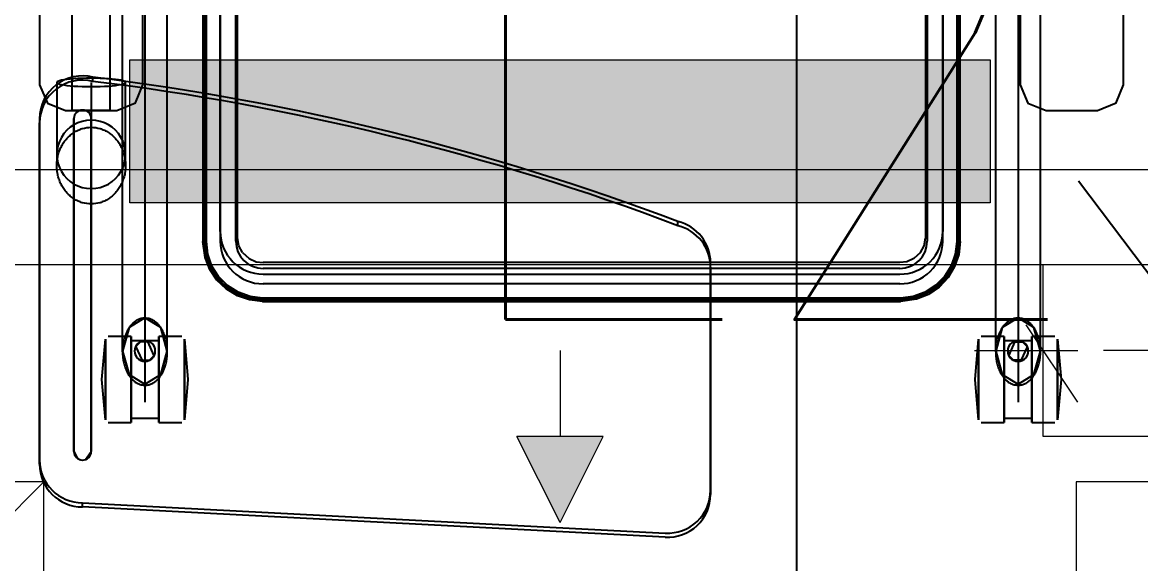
# Model space of a CAD drawing. Header units: millimetres. Extents: x -92759 to 184353, y -15225 to 86714.
# Drawn here: x 70182 to 70832, y 63168 to 63483 of the extents above; entities that cross this region are included whole.
import ezdxf

# ---------------------------------------------------------------- set-up
doc = ezdxf.new("R2010")
doc.units = ezdxf.units.MM
doc.linetypes.add('IDA - Center 2', pattern=[1950, 450, -300, 900, -300])
for name, color, linetype in [('0-1', 9, 'Continuous'), ('A-_FURT----_E', 9, 'Continuous'), ('A-PATT-CONC', 8, 'Continuous'), ('E-legend', 1, 'Continuous'), ('E-LIGHT----E', 1, 'Continuous'), ('M-_SANIFIXR_E', 9, 'Continuous'), ('M-ACMV_FCU', 5, 'Continuous'), ('PDF_M-_ACON----_E-N', 7, 'Continuous')]:
    doc.layers.add(name, color=color, linetype=linetype)
for name, color, linetype, lineweight in [('HFI 9MM FPB', 94, 'Continuous', 5), ('M-ACMV_FCU-1', 86, 'Continuous', 9), ('M-ACMV_VCD', 7, 'Continuous', 25)]:
    doc.layers.add(name, color=color, linetype=linetype, lineweight=lineweight)
doc.styles.add('Simplex', font='simplex_.ttf', dxfattribs={"width": 0.7, "height": 450})

# ---------------------------------------------------------------- blocks, each defined once
blk = doc.blocks.new('SIGMUND-LR R_ 2020 - SIGMUND-LR R_ 2020-8582791-2ND STOREY Copy 1')
for p, q in [((105, -480.26), (105, -119.74)), ((525, -119.74), (525, -480.26)), ((94.93, -125.62), (94.93, -486.14)), ((95, -123.7), (95, -484.22)), ((95.93, -125.37), (95.93, -485.89)), ((95.93, -485.89), (95.93, -125.37)), ((96.93, -486.14), (96.93, -125.62)), ((105, -125.37), (105, -485.89)), ((114.07, -485.89), (114.07, -125.37)), ((115, -484.22), (115, -123.7)), ((515, -123.7), (515, -484.22)), ((515.93, -125.37), (515.93, -485.89)), ((525, -485.89), (525, -125.37)), ((533.07, -125.62), (533.07, -486.14)), ((534.07, -485.89), (534.07, -125.37)), ((534.07, -125.37), (534.07, -485.89)), ((535, -484.22), (535, -123.7)), ((535.07, -486.14), (535.07, -125.62)), ((0, -205), (0, -395)), ((60, -395), (60, -205)), ((570, -205), (570, -395)), ((630, -395), (630, -205)), ((61.25, -246.08), (61.25, -579.49)), ((568.75, -246.08), (568.75, -579.49)), ((19, -410), (19, -295)), ((41, -410), (41, -295)), ((95.93, -339.84), (95.93, -488.18)), ((534.07, -488.18), (534.07, -339.84)), ((10, -393.6), (10, -441.99)), ((30, -393.6), (30, -441.99)), ((31.03, -392.97), (31.03, -390.54)), ((50, -441.99), (50, -393.6)), ((0, -414.62), (0, -613.13)), ((15, -410), (45, -410)), ((20, -414.62), (20, -608.16)), ((20, -608.16), (20, -414.62)), ((30, -608.16), (30, -414.62)), ((30, -414.62), (30, -608.16)), ((585, -410), (615, -410)), ((0, -615.56), (0, -417.05)), ((10, -435.47), (10, -441.99)), ((30, -435.47), (30, -441.99)), ((50, -441.99), (50, -435.47)), ((371.03, -476.89), (371.03, -474.45)), ((105, -480.26), (105, -485.89)), ((525, -485.89), (525, -480.26)), ((95.93, -485.89), (95.93, -488.18)), ((534.07, -488.18), (534.07, -485.89)), ((500, -498.35), (130, -498.35)), ((390, -630.78), (390, -498.53)), ((500, -501.71), (130, -501.71)), ((130, -505.07), (500, -505.07)), ((390, -500.97), (390, -633.21)), ((500, -510.71), (130, -510.71)), ((129.58, -519.7), (500.42, -519.7)), ((500.41, -518.93), (129.59, -518.93)), ((130, -519.71), (500, -519.71)), ((130, -519.72), (500, -519.72)), ((129.57, -520.97), (500.43, -520.97)), ((36.25, -566.23), (38.25, -542.77)), ((38.25, -589.69), (38.25, -542.77)), ((38.25, -542.77), (38.25, -589.69)), ((53.25, -541.23), (39.79, -541.23)), ((53.25, -541.23), (53.25, -591.23)), ((53.25, -591.23), (53.25, -541.23)), ((61.25, -543.73), (53.25, -543.73)), ((53.25, -543.73), (53.25, -588.73)), ((53.25, -588.73), (53.25, -543.73)), ((69.25, -543.73), (61.25, -543.73)), ((82.71, -541.23), (69.25, -541.23)), ((69.25, -541.23), (69.25, -591.23)), ((69.25, -591.23), (69.25, -541.23)), ((69.25, -543.73), (69.25, -588.73)), ((69.25, -588.73), (69.25, -543.73)), ((84.25, -542.77), (86.25, -566.23)), ((84.25, -542.77), (84.25, -589.69)), ((84.25, -589.69), (84.25, -542.77)), ((543.75, -566.23), (545.75, -542.77)), ((545.75, -589.69), (545.75, -542.77)), ((545.75, -542.77), (545.75, -589.69)), ((560.75, -541.23), (547.29, -541.23)), ((560.75, -591.23), (560.75, -541.23)), ((560.75, -541.23), (560.75, -591.23)), ((568.75, -543.73), (560.75, -543.73)), ((560.75, -588.73), (560.75, -543.73)), ((560.75, -543.73), (560.75, -588.73)), ((576.75, -543.73), (568.75, -543.73)), ((590.21, -541.23), (576.75, -541.23)), ((576.75, -591.23), (576.75, -541.23)), ((576.75, -541.23), (576.75, -591.23)), ((576.75, -588.73), (576.75, -543.73)), ((576.75, -543.73), (576.75, -588.73)), ((591.75, -542.77), (593.75, -566.23)), ((591.75, -542.77), (591.75, -589.69)), ((591.75, -589.69), (591.75, -542.77)), ((38.25, -589.69), (36.25, -566.23)), ((86.25, -566.23), (84.25, -589.69)), ((545.75, -589.69), (543.75, -566.23)), ((593.75, -566.23), (591.75, -589.69)), ((39.79, -591.23), (53.25, -591.23)), ((53.25, -588.73), (69.25, -588.73)), ((69.25, -591.23), (82.71, -591.23)), ((547.29, -591.23), (560.75, -591.23)), ((560.75, -588.73), (576.75, -588.73)), ((576.75, -591.23), (590.21, -591.23)), ((0, -613.13), (0, -615.56)), ((390, -633.21), (390, -630.78)), ((25, -637.94), (363.69, -655.56)), ((25, -640.38), (25, -637.94)), ((363.69, -657.99), (25, -640.38))]:
    blk.add_line(p, q)
at = {"flags": 128}
for points in [[(48.25, -550.14), (48.25, -401.25), (48.25, -246.08)], [(74.25, -550.14), (74.25, -401.25), (74.25, -246.08)], [(555.75, -550.14), (555.75, -401.25), (555.75, -246.08)], [(581.75, -550.14), (581.75, -401.25), (581.75, -246.08)], [(0, -395), (4.52, -405.73), (15, -410)], [(45, -410), (55.73, -405.48), (60, -395)], [(570, -395), (574.52, -405.73), (585, -410)], [(615, -410), (625.73, -405.48), (630, -395)], [(30, -410), (22.22, -410), (19, -410), (22.22, -410), (30, -410)], [(30, -410), (37.78, -410), (41, -410), (37.78, -410), (30, -410)], [(129.57, -520.97), (122.07, -520.07), (114.95, -517.6), (108.52, -513.68), (103.09, -508.48), (98.91, -502.26), (96.16, -495.29), (94.93, -486.14)], [(95, -484.22), (95.81, -491.81), (98.2, -499.06), (102.06, -505.62), (107.22, -511.18), (113.42, -515.49), (120.36, -518.35), (130, -519.72)], [(129.59, -518.93), (122.31, -518.03), (115.41, -515.57), (109.23, -511.65), (104.07, -506.49), (100.19, -500.34), (97.77, -493.49), (96.93, -486.14)], [(117.87, -492.52), (115.74, -488.59), (115, -484.22)], [(500, -519.72), (507.42, -518.92), (514.5, -516.54), (520.91, -512.69), (526.38, -507.56), (530.65, -501.37), (533.54, -494.38), (535, -484.22)], [(533.07, -486.14), (532.26, -493.34), (529.88, -500.19), (526.03, -506.36), (520.91, -511.55), (514.75, -515.49), (507.87, -517.99), (500.41, -518.93)], [(535.07, -486.14), (534.26, -493.57), (531.88, -500.66), (528.03, -507.08), (522.88, -512.54), (516.67, -516.79), (509.69, -519.62), (500.43, -520.97)], [(512.13, -492.52), (514.26, -488.59), (515, -484.22)], [(117.87, -492.52), (121.74, -496), (125.89, -497.81), (130, -498.35)], [(512.13, -492.52), (508.26, -496), (504.11, -497.81), (500, -498.35)], [(129.58, -519.7), (122.86, -519.03), (116.43, -517.18), (110.53, -514.22), (105.4, -510.28), (101.23, -505.51), (98.19, -500.09)], [(531.81, -500.09), (528.77, -505.51), (524.6, -510.28), (519.47, -514.22), (513.57, -517.18), (507.14, -519.03), (500.42, -519.7)], [(61.25, -530.53), (52.06, -536.16), (48.25, -549.73), (52.06, -563.31), (61.25, -568.93)], [(61.25, -568.93), (70.44, -563.31), (74.25, -549.73), (70.44, -536.16), (61.25, -530.53)], [(568.75, -530.53), (559.56, -536.16), (555.75, -549.73), (559.56, -563.31), (568.75, -568.93)], [(568.75, -568.93), (577.94, -563.31), (581.75, -549.73), (577.94, -536.16), (568.75, -530.53)], [(38.25, -589.69), (38.25, -585.09), (38.25, -573.09), (38.25, -558.39), (38.25, -546.78), (38.25, -542.77)], [(38.25, -542.77), (38.25, -547.37), (38.25, -559.38), (38.25, -574.07), (38.25, -585.69), (38.25, -589.69)], [(66.49, -552.15), (63.15, -544.62), (58.6, -544.48), (56.14, -546.96), (56.01, -547.31)], [(84.25, -542.77), (84.25, -547.37), (84.25, -559.38), (84.25, -574.07), (84.25, -585.69), (84.25, -589.69)], [(84.25, -589.69), (84.25, -585.09), (84.25, -573.09), (84.25, -558.39), (84.25, -546.78), (84.25, -542.77)], [(545.75, -589.69), (545.75, -585.09), (545.75, -573.09), (545.75, -558.39), (545.75, -546.78), (545.75, -542.77)], [(545.75, -542.77), (545.75, -547.37), (545.75, -559.38), (545.75, -574.07), (545.75, -585.69), (545.75, -589.69)], [(563.51, -552.15), (566.85, -544.62), (571.4, -544.48), (573.86, -546.96), (573.99, -547.31)], [(591.75, -542.77), (591.75, -547.37), (591.75, -559.38), (591.75, -574.07), (591.75, -585.69), (591.75, -589.69)], [(591.75, -589.69), (591.75, -585.09), (591.75, -573.09), (591.75, -558.39), (591.75, -546.78), (591.75, -542.77)], [(56.01, -547.31), (59.35, -554.85), (63.9, -554.99), (66.36, -552.51), (66.49, -552.15)], [(573.99, -547.31), (570.65, -554.85), (566.1, -554.99), (563.64, -552.51), (563.51, -552.15)], [(20, -608.16), (22.08, -612.23), (24.01, -613.06), (24.98, -613.16), (25.16, -613.16), (26.78, -612.83), (30, -608.16)]]:
    blk.add_lwpolyline(points, dxfattribs=at)
for centre, start, end in [((61.25, -549.73), 360, 180), ((61.25, -549.73), 0, 180), ((568.75, -549.73), 0, 180), ((568.75, -549.73), 0, 180), ((61.25, -549.73), 180, 360), ((61.25, -549.73), 180, 0), ((568.75, -549.73), 180, 0), ((568.75, -549.73), 180, 0)]:
    blk.add_arc(centre, 6, start, end)
for centre, major_axis, ratio, start_param, end_param in [((25, -414.62), (25, 0), 0.992546, 1.327078, 3.141593), ((25, -417.05), (-25, 0), 0.992546, 4.468671, 6.283185), ((30, -393.6), (20, 0), 0.121869, 1.570796, 4.712389), ((30, -393.6), (-20, 0), 0.121869, 1.570796, 4.712389), ((-148.78, -1828.79), (1460.17, 0), 0.992546, 1.206818, 1.447338), ((-148.78, -1831.23), (1460.17, 0), 0.992546, 1.206818, 1.447338), ((30, -435.47), (-20, 0), 0.992546, 4.712389, 7.853982), ((25, -414.62), (-5, 0), 0.992546, 4.712389, 6.283185), ((25, -414.62), (-5, 0), 0.992546, 3.141593, 4.712389), ((30, -435.47), (-20, 0), 0.992546, 1.570796, 4.712389), ((365, -498.53), (25, 0), 0.992546, 0, 1.327078), ((130, -480.26), (25, 0), 0.992546, 3.141593, 4.712389), ((365, -500.97), (25, 0), 0.992546, 0, 1.327078), ((500, -480.26), (-25, 0), 0.992546, 1.570796, 3.141593), ((130, -485.89), (34.07, 0), 0.992546, 3.141593, 4.700031), ((130, -485.89), (34.07, 0), 0.992546, 3.141593, 4.700031), ((130, -485.89), (25, 0), 0.992546, 3.141593, 4.712389), ((130, -485.89), (15.93, 0), 0.992546, 3.141593, 4.712389), ((500, -485.89), (15.93, 0), 0.992546, 4.712389, 6.283185), ((500, -485.89), (-25, 0), 0.992546, 1.570796, 3.141593), ((500, -485.89), (34.07, 0), 0.992546, 4.724747, 6.283185), ((500, -485.89), (34.07, 0), 0.992546, 4.724747, 6.283185), ((130, -488.18), (34.07, 0), 0.992546, 3.141593, 3.356938), ((500, -488.18), (34.07, 0), 0.992546, 6.06784, 6.283185), ((130, -485.89), (34.07, 0), 0.992546, 4.700031, 4.712389), ((500, -485.89), (-34.07, 0), 0.992546, 1.570796, 1.583154), ((25, -608.16), (-5, 0), 0.992546, 0, 1.570796), ((25, -608.16), (-5, 0), 0.992546, 1.570796, 3.141593), ((25, -613.13), (25, 0), 0.992546, 3.141593, 4.712389), ((25, -615.56), (25, 0), 0.992546, 3.141593, 4.712389), ((365, -630.78), (25, 0), 0.992546, 4.660029, 6.283185), ((365, -633.21), (-25, 0), 0.992546, 1.518436, 3.141593)]:
    blk.add_ellipse(centre, major_axis=major_axis, ratio=ratio, start_param=start_param, end_param=end_param)
for points, knots in [([(30, -464.27), (28.25, -464.27), (25.64, -463.89), (22.32, -462.63), (19.97, -461.34), (18.15, -459.99), (16.8, -458.75), (15.53, -457.43), (14.09, -455.59), (12.87, -453.56), (12.05, -451.86), (11.51, -450.52), (11.05, -449.15), (10.67, -447.76), (10.37, -446.34), (10.16, -444.9), (10.03, -443.44), (9.99, -441.99), (10.03, -440.54), (10.16, -439.07), (10.37, -437.63), (10.67, -436.21), (11.05, -434.82), (11.51, -433.45), (12.05, -432.11), (12.67, -430.83), (13.36, -429.6), (14.38, -428.01), (15.53, -426.54), (16.8, -425.22), (18.15, -423.98), (19.97, -422.63), (22.32, -421.34), (25.64, -420.08), (28.25, -419.7), (30, -419.7)], [0, 0, 0, 0, 0.083333, 0.125, 0.166667, 0.208333, 0.229167, 0.25, 0.291667, 0.333333, 0.354167, 0.375, 0.395833, 0.416667, 0.4375, 0.458333, 0.479167, 0.5, 0.520833, 0.541667, 0.5625, 0.583333, 0.604167, 0.625, 0.645833, 0.666667, 0.6875, 0.708333, 0.75, 0.770833, 0.791667, 0.833333, 0.875, 0.916667, 1, 1, 1, 1]), ([(30, -419.7), (31.75, -419.7), (34.36, -420.08), (37.68, -421.34), (40.03, -422.63), (41.85, -423.98), (43.2, -425.22), (44.47, -426.54), (45.91, -428.38), (47.13, -430.41), (47.95, -432.11), (48.49, -433.45), (48.95, -434.82), (49.33, -436.21), (49.63, -437.63), (49.84, -439.07), (49.97, -440.54), (50.01, -441.99), (49.97, -443.44), (49.84, -444.9), (49.63, -446.34), (49.33, -447.76), (48.95, -449.15), (48.49, -450.52), (47.95, -451.86), (47.33, -453.14), (46.64, -454.37), (45.62, -455.96), (44.47, -457.43), (43.2, -458.75), (41.85, -459.99), (40.03, -461.34), (37.68, -462.63), (34.36, -463.89), (31.75, -464.27), (30, -464.27)], [0, 0, 0, 0, 0.083333, 0.125, 0.166667, 0.208333, 0.229167, 0.25, 0.291667, 0.333333, 0.354167, 0.375, 0.395833, 0.416667, 0.4375, 0.458333, 0.479167, 0.5, 0.520833, 0.541667, 0.5625, 0.583333, 0.604167, 0.625, 0.645833, 0.666667, 0.6875, 0.708333, 0.75, 0.770833, 0.791667, 0.833333, 0.875, 0.916667, 1, 1, 1, 1]), ([(500.42, -520.19), (500.42, -520.13), (500.42, -520.01), (500.42, -519.82), (500.41, -519.63), (500.41, -519.46), (500.41, -519.3), (500.41, -519.17), (500.41, -519.06), (500.41, -518.98), (500.41, -518.93), (500.41, -518.92), (500.41, -518.95), (500.41, -519.03), (500.41, -519.19), (500.42, -519.44), (500.42, -519.62), (500.42, -519.71)], [0, 0, 0, 0, 0.058824, 0.117647, 0.176471, 0.235294, 0.294118, 0.352941, 0.411765, 0.470588, 0.529412, 0.588235, 0.647059, 0.705882, 0.823529, 0.911765, 1, 1, 1, 1]), ([(500.42, -519.71), (500.42, -519.77), (500.42, -519.89), (500.43, -520.08), (500.43, -520.27), (500.43, -520.44), (500.43, -520.6), (500.43, -520.74), (500.43, -520.84), (500.43, -520.92), (500.43, -520.97), (500.43, -520.98), (500.43, -520.95), (500.43, -520.88), (500.43, -520.72), (500.42, -520.46), (500.42, -520.29), (500.42, -520.19)], [0, 0, 0, 0, 0.058824, 0.117647, 0.176471, 0.235294, 0.294118, 0.352941, 0.411765, 0.470588, 0.529412, 0.588235, 0.647059, 0.705882, 0.823529, 0.911765, 1, 1, 1, 1]), ([(61.25, -530.53), (60.49, -530.6), (59.03, -530.85), (57.38, -531.45), (56.32, -532.01), (55.73, -532.37), (54.88, -532.98), (53.7, -534.11), (52.67, -535.41), (52.1, -536.22), (51.91, -536.51), (51.62, -536.95), (51.03, -537.95), (50.26, -539.59), (49.6, -541.39), (49.13, -542.98), (48.7, -544.86), (48.21, -548.18), (48.2, -552.04), (48.69, -555.36), (49.11, -557.24), (49.52, -558.6), (50, -559.96), (50.55, -561.3), (51.19, -562.6), (51.74, -563.51), (52.15, -564.09), (52.42, -564.48), (52.93, -565.16), (53.71, -566.11), (54.57, -566.96), (55.3, -567.56), (55.88, -567.95), (56.47, -568.3), (57.29, -568.72), (58.8, -569.31), (60.24, -569.6), (61.25, -569.69)], [-1, -1, -1, -1, -0.958333, -0.916667, -0.895833, -0.885417, -0.875, -0.833333, -0.791667, -0.78125, -0.776042, -0.770833, -0.75, -0.708333, -0.666667, -0.638889, -0.611111, -0.555556, -0.444444, -0.388889, -0.361111, -0.333333, -0.305556, -0.277778, -0.25, -0.222222, -0.215278, -0.208333, -0.194444, -0.166667, -0.138889, -0.125, -0.111111, -0.097222, -0.083333, -0.055556, 0, 0, 0, 0]), ([(61.25, -569.69), (62.01, -569.62), (63.47, -569.37), (65.12, -568.78), (66.18, -568.22), (66.77, -567.86), (67.62, -567.25), (68.81, -566.13), (69.84, -564.82), (70.4, -564.02), (70.6, -563.73), (70.9, -563.28), (71.49, -562.28), (72.25, -560.64), (72.92, -558.83), (73.39, -557.24), (73.81, -555.36), (74.3, -552.04), (74.29, -548.18), (73.8, -544.86), (73.37, -542.98), (72.97, -541.61), (72.49, -540.26), (71.94, -538.93), (71.3, -537.63), (70.75, -536.73), (70.34, -536.14), (70.07, -535.75), (69.56, -535.07), (68.78, -534.13), (67.93, -533.27), (67.2, -532.67), (66.63, -532.28), (66.03, -531.93), (65.21, -531.51), (63.7, -530.91), (62.27, -530.62), (61.25, -530.53)], [-1, -1, -1, -1, -0.958333, -0.916667, -0.895833, -0.885417, -0.875, -0.833333, -0.791667, -0.78125, -0.776042, -0.770833, -0.75, -0.708333, -0.666667, -0.638889, -0.611111, -0.555556, -0.444444, -0.388889, -0.361111, -0.333333, -0.305556, -0.277778, -0.25, -0.222222, -0.215278, -0.208333, -0.194444, -0.166667, -0.138889, -0.125, -0.111111, -0.097222, -0.083333, -0.055556, 0, 0, 0, 0]), ([(568.75, -530.53), (567.99, -530.6), (566.53, -530.85), (564.88, -531.45), (563.82, -532.01), (563.23, -532.37), (562.38, -532.98), (561.2, -534.11), (560.17, -535.41), (559.6, -536.22), (559.41, -536.51), (559.12, -536.95), (558.53, -537.95), (557.76, -539.59), (557.1, -541.39), (556.63, -542.98), (556.2, -544.86), (555.71, -548.18), (555.7, -552.04), (556.19, -555.36), (556.61, -557.24), (557.02, -558.6), (557.5, -559.96), (558.05, -561.3), (558.69, -562.6), (559.24, -563.51), (559.65, -564.09), (559.92, -564.48), (560.43, -565.16), (561.21, -566.11), (562.07, -566.96), (562.8, -567.56), (563.38, -567.95), (563.97, -568.3), (564.79, -568.72), (566.3, -569.31), (567.74, -569.6), (568.75, -569.69)], [-1, -1, -1, -1, -0.958333, -0.916667, -0.895833, -0.885417, -0.875, -0.833333, -0.791667, -0.78125, -0.776042, -0.770833, -0.75, -0.708333, -0.666667, -0.638889, -0.611111, -0.555556, -0.444444, -0.388889, -0.361111, -0.333333, -0.305556, -0.277778, -0.25, -0.222222, -0.215278, -0.208333, -0.194444, -0.166667, -0.138889, -0.125, -0.111111, -0.097222, -0.083333, -0.055556, 0, 0, 0, 0]), ([(568.75, -569.69), (569.51, -569.62), (570.97, -569.37), (572.62, -568.78), (573.68, -568.22), (574.27, -567.86), (575.12, -567.25), (576.31, -566.13), (577.34, -564.82), (577.9, -564.02), (578.1, -563.73), (578.4, -563.28), (578.99, -562.28), (579.75, -560.64), (580.42, -558.83), (580.89, -557.24), (581.31, -555.36), (581.8, -552.04), (581.79, -548.18), (581.3, -544.86), (580.87, -542.98), (580.47, -541.61), (579.99, -540.26), (579.44, -538.93), (578.8, -537.63), (578.25, -536.73), (577.84, -536.14), (577.57, -535.75), (577.06, -535.07), (576.28, -534.13), (575.43, -533.27), (574.7, -532.67), (574.13, -532.28), (573.53, -531.93), (572.71, -531.51), (571.2, -530.91), (569.77, -530.62), (568.75, -530.53)], [-1, -1, -1, -1, -0.958333, -0.916667, -0.895833, -0.885417, -0.875, -0.833333, -0.791667, -0.78125, -0.776042, -0.770833, -0.75, -0.708333, -0.666667, -0.638889, -0.611111, -0.555556, -0.444444, -0.388889, -0.361111, -0.333333, -0.305556, -0.277778, -0.25, -0.222222, -0.215278, -0.208333, -0.194444, -0.166667, -0.138889, -0.125, -0.111111, -0.097222, -0.083333, -0.055556, 0, 0, 0, 0]), ([(67.25, -549.73), (67.25, -549.15), (67.08, -548.05), (66.48, -546.69), (65.66, -545.59), (64.01, -544.19), (62.42, -543.73), (61.25, -543.73)], [0, 0, 0, 0, 0.142857, 0.285714, 0.428571, 0.571429, 1, 1, 1, 1]), ([(574.75, -549.73), (574.75, -549.15), (574.58, -548.05), (573.98, -546.69), (573.16, -545.59), (571.51, -544.19), (569.92, -543.73), (568.75, -543.73)], [0, 0, 0, 0, 0.142857, 0.285714, 0.428571, 0.571429, 1, 1, 1, 1]), ([(55.25, -549.73), (55.25, -550.27), (55.36, -551.14), (55.76, -552.18), (56.07, -552.77), (56.44, -553.34), (57.01, -554.03), (57.88, -554.74), (58.91, -555.3), (60.43, -555.77), (62.07, -555.77), (63.59, -555.3), (64.79, -554.65), (65.58, -553.93), (66.08, -553.3), (66.37, -552.88), (66.67, -552.33), (66.95, -551.66), (67.19, -550.78), (67.25, -550.14), (67.25, -549.73)], [0, 0, 0, 0, 0.111111, 0.166667, 0.194444, 0.222222, 0.277778, 0.333333, 0.388889, 0.444444, 0.555556, 0.611111, 0.666667, 0.75, 0.770833, 0.791667, 0.833333, 0.875, 0.916667, 1, 1, 1, 1]), ([(562.75, -549.73), (562.75, -550.27), (562.86, -551.14), (563.26, -552.18), (563.57, -552.77), (563.94, -553.34), (564.52, -554.03), (565.67, -554.98), (567.52, -555.77), (569.57, -555.77), (571.09, -555.3), (572.29, -554.65), (573.08, -553.93), (573.58, -553.3), (573.87, -552.88), (574.18, -552.33), (574.45, -551.66), (574.69, -550.78), (574.75, -550.14), (574.75, -549.73)], [0, 0, 0, 0, 0.111111, 0.166667, 0.194444, 0.222222, 0.277778, 0.333333, 0.444444, 0.555556, 0.611111, 0.666667, 0.75, 0.770833, 0.791667, 0.833333, 0.875, 0.916667, 1, 1, 1, 1])]:
    blk.add_open_spline(points, degree=3, knots=knots)
for points in [[(98.19, -500.09), (98.01, -499.68), (97.66, -498.76), (97.14, -497.16), (96.85, -496), (96.72, -495.41)], [(533.28, -495.41), (533.15, -496), (532.86, -497.16), (532.34, -498.76), (531.99, -499.68), (531.81, -500.09)], [(129.58, -520.19), (129.58, -520.26), (129.58, -520.38), (129.57, -520.54), (129.57, -520.69), (129.57, -520.8), (129.57, -520.9), (129.57, -520.95), (129.57, -520.98), (129.57, -520.97), (129.57, -520.92), (129.57, -520.84), (129.57, -520.74), (129.57, -520.6), (129.57, -520.44), (129.57, -520.27), (129.57, -520.08), (129.58, -519.89), (129.58, -519.77), (129.58, -519.71)], [(129.58, -519.71), (129.58, -519.65), (129.58, -519.53), (129.58, -519.36), (129.59, -519.22), (129.59, -519.1), (129.59, -519.01), (129.59, -518.95), (129.59, -518.92), (129.59, -518.93), (129.59, -518.98), (129.59, -519.06), (129.59, -519.17), (129.59, -519.3), (129.59, -519.46), (129.59, -519.63), (129.58, -519.82), (129.58, -520.01), (129.58, -520.13), (129.58, -520.19)], [(61.25, -543.73), (60.86, -543.73), (60.07, -543.81), (58.92, -544.16), (57.83, -544.75), (56.84, -545.59), (56.02, -546.69), (55.42, -548.05), (55.25, -549.15), (55.25, -549.73)], [(568.75, -543.73), (568.36, -543.73), (567.57, -543.81), (566.42, -544.16), (565.33, -544.75), (564.34, -545.59), (563.52, -546.69), (562.92, -548.05), (562.75, -549.15), (562.75, -549.73)]]:
    blk.add_open_spline(points, degree=3)
blk = doc.blocks.new('1599_FURN_RHH_BLK8 _NEW__2ND STY_dwg-10261561-BLK8_RHH_2ND STOREY PLAN')
at = {"layer": '0-1', "linetype": 'IDA - Center 2'}
blk.add_line((-19957.04, -15352.65), (-18031.03, -17900.1), dxfattribs=at)
at = {"layer": 'A-_FURT----_E'}
blk.add_blockref('SIGMUND-LR R_ 2020 - SIGMUND-LR R_ 2020-8582791-2ND STOREY Copy 1', (-20108.53, -15500.1), dxfattribs=at)
blk = doc.blocks.new('A$C3019c3af')
at = {"layer": 'M-_SANIFIXR_E'}
blk.add_blockref('1599_FURN_RHH_BLK8 _NEW__2ND STY_dwg-10261561-BLK8_RHH_2ND STOREY PLAN', (7599.78, 46600.1), dxfattribs=at)
blk = doc.blocks.new('RCP_B8L2')
at = {"layer": 'A-PATT-CONC'}
h = blk.add_hatch(dxfattribs=at)
h.set_pattern_fill('ANSI37', color=256, scale=189, angle=45)
h.set_pattern_definition([(90, (-380624.3, -151102.3), (-600.075, 0), []), (180, (-380624.3, -151102.3), (-6e-14, -600.075), [])])
h.paths.add_polyline_path([(-383624.32, -151102.3), (-380624.32, -151102.3), (-380624.32, -158302.3), (-383624.32, -158302.3)])
at = {"layer": 'HFI 9MM FPB'}
h = blk.add_hatch(dxfattribs=at)
h.set_pattern_fill('ANSI33', color=256, scale=50)
h.set_pattern_definition([(45, (-581589.02, -147239), (-224.5064, 224.5064), []), (45, (-581364.5, -147239), (-224.5064, 224.5064), [158.75, -79.375])])
h.paths.add_polyline_path([(-383624.32, -151102.3), (-380624.32, -151102.3), (-380624.32, -158302.3), (-383624.32, -158302.3)], flags=16)
h.paths.add_polyline_path([(-379718.07, -150277.3), (-379718.07, -158677.3), (-380218.07, -158677.3), (-380218.07, -159127.3), (-384468.07, -159127.3), (-384468.07, -149827.3), (-382168.07, -149827.3), (-382168.07, -150277.3)])
blk = doc.blocks.new('L20')
at = {"layer": 'E-LIGHT----E', "lineweight": 5}
blk.add_line((-300, -300), (300, 300), dxfattribs=at)
blk.add_lwpolyline([(-300, -300), (300, -300), (300, 300), (-300, 300)], close=True, dxfattribs=at)
at = {"layer": 'E-LIGHT----E', "lineweight": 5, "style": 'Simplex', "width": 0.7}
blk.add_text('L20', height=350, dxfattribs=at).set_placement((-673.67, 394.33))
blk = doc.blocks.new('EL_B8_L2_R4')
at = {"layer": 'E-legend', "color": 0}
for p in [(-20406.25, -16425.83), (-19206.25, -16425.83)]:
    blk.add_blockref('L20', p, dxfattribs=at)
blk = doc.blocks.new('A$Ca8a76259')
at = {"layer": 'M-ACMV_FCU', "lineweight": 0}
h = blk.add_hatch(color=256, dxfattribs=at)
h.dxf.hatch_style = 1
h.paths.add_polyline_path([(250, 356), (250, 439), (-250, 439), (-250, 356)])
h.paths.add_polyline_path([(356, -250), (439, -250), (439, 250), (356, 250)])
h.paths.add_polyline_path([(-356, 250), (-439, 250), (-439, -250), (-356, -250)])
h.paths.add_polyline_path([(-250, -356), (-250, -439), (250, -439), (250, -356)])
h = blk.add_hatch(color=256, dxfattribs=at)
h.dxf.hatch_style = 1
h.paths.add_polyline_path([(-625, 0), (-575, -25), (-575, 25)])
for p, q in [((-475, 439), (-475, -439)), ((-625, 0), (-575, 25)), ((-575, -25), (-575, 25)), ((-625, 0), (-575, -25)), ((-525, 0), (-575, 0))]:
    blk.add_line(p, q, dxfattribs=at)
for points in [[(420, 420), (420, -420), (-420, -420), (-420, 420)], [(-356, 250), (-356, -250), (-439, -250), (-439, 250)]]:
    blk.add_lwpolyline(points, close=True, dxfattribs=at)
blk = doc.blocks.new('A$C49267d6b')
at = {"layer": 'PDF_M-_ACON----_E-N', "lineweight": 0}
for p, q in [((0, 127), (0, 76.2)), ((-25.4, 76.2), (12.7, 101.6)), ((0, 63.5), (0, 38.1)), ((-25.4, 25.4), (12.7, 0)), ((0, -25.4), (0, 25.4))]:
    blk.add_line(p, q, dxfattribs=at)
blk = doc.blocks.new('FCU -1')
at = {"layer": 'M-ACMV_VCD', "lineweight": 5}
blk.add_lwpolyline([(378127.45, -50132.13), (378127.45, -50032.13), (378227.45, -50032.13), (378227.45, -50132.13)], close=True, dxfattribs=at)
at = {"layer": 'M-ACMV_FCU', "lineweight": 5, "rotation": 270}
blk.add_blockref('A$Ca8a76259', (378508.35, -50607.13), dxfattribs=at)
at = {"layer": 'M-ACMV_VCD', "lineweight": 5, "xscale": -1.181061443391948, "yscale": 1.181061443391948, "zscale": 1.181061443391948, "rotation": 90}
blk.add_blockref('A$C49267d6b', (378237.45, -50082.13), dxfattribs=at)
blk = doc.blocks.new('ACMV_B8_L2')
at = {"layer": 'M-ACMV_FCU-1', "rotation": 180}
blk.add_blockref('FCU -1', (509666.72, -92506.3), dxfattribs=at)

msp = doc.modelspace()

# ---------------------------------------------------------------- block references
at = {"layer": '0-1'}
msp.add_blockref('A$C3019c3af', (82701.06, 32741.24), dxfattribs=at)
at = {"layer": 'A-PATT-CONC'}
msp.add_blockref('RCP_B8L2', (452619.12, 220318.54), dxfattribs=at)
at = {"layer": 'E-legend', "color": 7}
msp.add_blockref('EL_B8_L2_R4', (90301.06, 79341.24), dxfattribs=at)
at = {"layer": 'M-ACMV_FCU-1'}
msp.add_blockref('ACMV_B8_L2', (-60663.56, 105715.91), dxfattribs=at)

doc.saveas('drawing.dxf')
